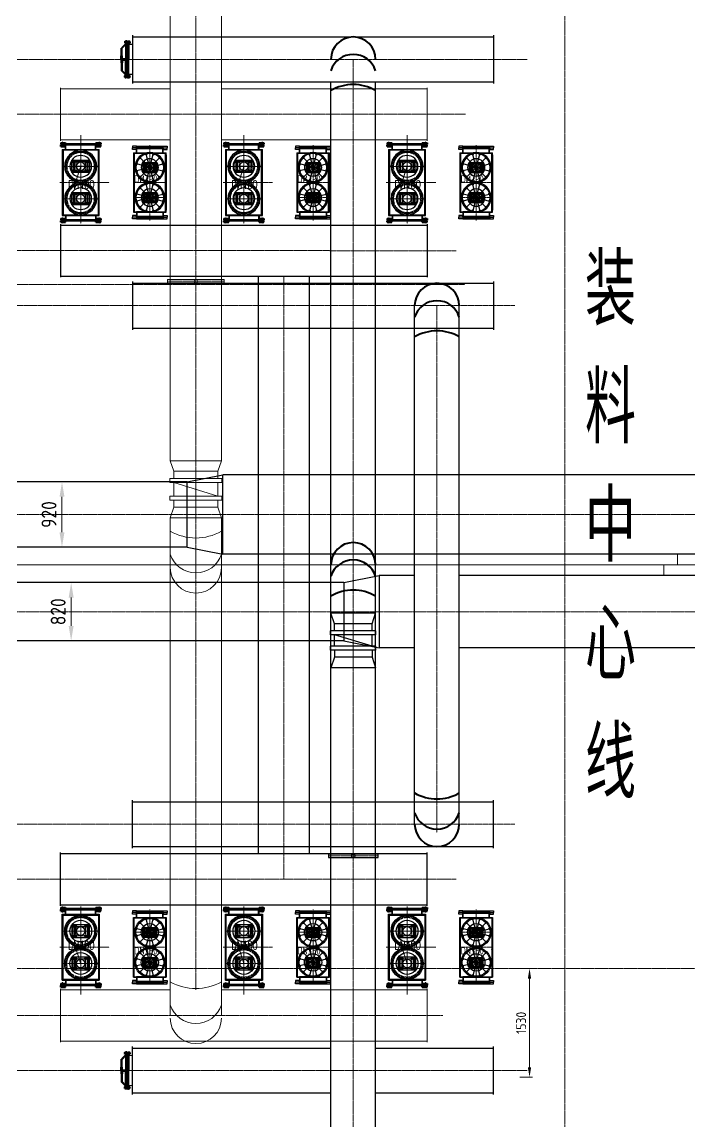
# Model space of a CAD drawing. Header units: millimetres. Extents: x -11969 to 47316, y 514 to 81306.
# Drawn here: x 18740 to 28154, y 14072 to 29576 of the extents above; entities that cross this region are included whole.
import ezdxf

# ---------------------------------------------------------------- set-up
doc = ezdxf.new("R2010")
doc.units = ezdxf.units.MM
for name, pattern in [('CENTER', [2, 1.25, -0.25, 0.25, -0.25]), ('CONTINOUS', [0]), ('DASHEDX2', [38.1, 25.4, -12.7]), ('HIDDEN', [0.375, 0.25, -0.125]), ('PHANTOM2', [1.25, 0.625, -0.125, 0.125, -0.125, 0.125, -0.125])]:
    doc.linetypes.add(name, pattern=pattern)
for name, color, linetype, lineweight in [('2D', 4, 'PHANTOM2', 20), ('SHI', 7, 'Continuous', 40), ('SW', 8, 'Continuous', 20), ('WEN', 3, 'Continuous', 20), ('ZHONG', 1, 'CENTER', 20), ('中心线', 1, 'CENTER', 18), ('尺寸', 4, 'Continuous', 18), ('虚线', 3, 'DASHEDX2', 25)]:
    doc.layers.add(name, color=color, linetype=linetype, lineweight=lineweight)
for name, color, linetype in [('dim', 7, 'Continuous'), ('HAN', 9, 'Continuous'), ('HIDDEN', 3, 'HIDDEN'), ('X1', 4, 'Continuous')]:
    doc.layers.add(name, color=color, linetype=linetype)
doc.styles.add('ACC', font='simplex.shx', dxfattribs={"width": 0.75, "bigfont": 'hztxt.shx'})
doc.styles.add('GB', font='gbenor.shx', dxfattribs={"bigfont": 'gbcbig.shx'})
doc.dimstyles.new('ISO-25$0', dxfattribs={"dimscale": 40, "dimtxt": 3.5, "dimasz": 3.5, "dimexe": 1, "dimexo": 0.2, "dimgap": 1.2, "dimtad": 1, "dimtoh": 1, "dimdec": 1, "dimzin": 9, "dimdsep": 46, "dimtxsty": 'GB', "dimcen": 0, "dimclrd": 3, "dimclre": 3, "dimclrt": 256, "dimadec": 0, "dimazin": 2, "dimtfac": 1, "dimtdec": 1, "dimtix": 1, "dimtmove": 0, "dimatfit": 3, "dimldrblk": 'DOTSMALL', "dimfxl": 0, "dimlwd": -1, "dimlwe": 20, "dimarcsym": 0})
doc.dimstyles.new('ISO-60', dxfattribs={"dimscale": 60, "dimtxt": 3.5, "dimasz": 3.5, "dimexe": 1.8, "dimexo": 1.25, "dimgap": 1.3, "dimtad": 1, "dimrnd": 1, "dimdsep": 46, "dimtxsty": 'GB', "dimcen": 0, "dimclrd": 3, "dimclre": 3, "dimclrt": 256, "dimadec": 0, "dimazin": 0, "dimtfac": 1, "dimtix": 1, "dimtmove": 0, "dimatfit": 3, "dimldrblk": 'DOTSMALL', "dimfxl": 0, "dimlwd": 20, "dimlwe": 20, "dimarcsym": 0})
pattern_1 = [(45, (-4402.3579, -2894.9538), (-0.71178518, 0.71178518), [])]
pattern_2 = [(45, (-4402.3579, -2812.4112), (-0.71178518, 0.71178518), [])]
pattern_3 = [(45, (204.382, -1206.0965), (-3.558926, 3.558926), [])]
pattern_4 = [(45, (204.3822, -1206.0965), (-0.7117852, 0.7117852), [])]

# ---------------------------------------------------------------- blocks, each defined once
blk = doc.blocks.new('wf-3tf-dn400-b')
for p, q in [((213, 545), (-212, 545)), ((-212, 465), (-212, 525)), ((213, 525), (-212, 525)), ((-208, 465), (-208, 525)), ((208, 465), (208, 525)), ((213, 465), (213, 525)), ((213, 460), (213, 465)), ((-260, 465), (260, 465)), ((-260, -465), (-260, 465)), ((-255, -460), (-255, 460)), ((-255, 460), (245, 460)), ((-255, -460), (-255, 460)), ((-249, -460), (-249, 460)), ((-249, -460), (-249, 460)), ((-249, 454), (249, 454)), ((0, 460), (-238, 460)), ((-212, 460), (-212, 465)), ((-208, 460), (-208, 465)), ((-89, 317), (-89, 139)), ((0, 460), (255, 460)), ((89, 317), (89, 139)), ((208, 460), (208, 465)), ((249, 460), (249, -460)), ((249, 460), (249, -460)), ((255, 32), (255, 460)), ((255, -90), (255, 435)), ((260, 465), (260, -465)), ((-89, -139), (-89, -317)), ((89, -139), (89, -317)), ((255, -434), (255, -34)), ((255, -460), (255, -34)), ((-260, -465), (260, -465)), ((0, -460), (-255, -460)), ((249, -454), (-249, -454)), ((-245, -460), (245, -460)), ((-212, -460), (-212, -465)), ((-212, -465), (-212, -525)), ((-208, -460), (-208, -464)), ((-208, -465), (-208, -525)), ((0, -460), (255, -460)), ((0, -465), (238, -465)), ((208, -461), (208, -465)), ((208, -465), (208, -525)), ((213, -461), (213, -465)), ((213, -465), (213, -525)), ((213, -525), (-212, -525)), ((213, -545), (-212, -545))]:
    blk.add_line(p, q)
for points in [[(-138, 393), (-126, 383), (-112, 389), (-110, 404), (-122, 413), (-136, 408)], [(-124, 317), (-124, 139), (124, 139), (124, 317)], [(-14, 442), (-11, 428), (4, 424), (14, 435), (11, 449), (-4, 453)], [(115, 410), (109, 396), (119, 384), (133, 387), (139, 401), (129, 412)], [(-209, 280), (-194, 279), (-186, 292), (-193, 305), (-207, 306), (-216, 293)], [(-200, 147), (-187, 155), (-188, 170), (-201, 177), (-214, 169), (-213, 154)], [(-95, 301), (-106, 308), (-117, 301), (-117, 288), (-106, 282), (-95, 288)], [(-95, 167), (-106, 174), (-117, 167), (-117, 154), (-106, 148), (-95, 154)], [(-56, 301), (-67, 308), (-78, 301), (-78, 288), (-67, 282), (-56, 288)], [(-56, 167), (-67, 174), (-78, 167), (-78, 154), (-67, 148), (-56, 154)], [(78, 301), (67, 308), (56, 301), (56, 288), (67, 282), (78, 288)], [(78, 167), (67, 174), (56, 167), (56, 154), (67, 148), (78, 154)], [(117, 301), (106, 308), (95, 301), (95, 288), (106, 282), (117, 288)], [(117, 167), (106, 174), (95, 167), (95, 154), (106, 148), (117, 154)], [(209, 175), (194, 176), (186, 163), (193, 150), (207, 149), (216, 162)], [(200, 308), (187, 300), (188, 285), (201, 278), (214, 286), (213, 301)], [(-115, 45), (-109, 59), (-119, 71), (-133, 68), (-139, 54), (-129, 43)], [(14, 13), (11, 27), (-4, 31), (-14, 20), (-11, 6), (4, 2)], [(138, 62), (126, 72), (112, 66), (110, 51), (122, 42), (136, 47)], [(-159, -94), (-173, -89), (-185, -98), (-182, -113), (-168, -118), (-157, -109)], [(-124, -139), (-124, -317), (124, -317), (124, -139)], [(-95, -154), (-106, -148), (-117, -154), (-117, -167), (-106, -174), (-95, -167)], [(-50, -26), (-58, -14), (-73, -14), (-80, -28), (-72, -40), (-57, -40)], [(-56, -154), (-67, -148), (-78, -154), (-78, -167), (-67, -174), (-56, -167)], [(78, -35), (78, -20), (66, -12), (53, -19), (52, -34), (64, -42)], [(78, -154), (67, -148), (56, -154), (56, -167), (67, -174), (78, -167)], [(117, -154), (106, -148), (95, -154), (95, -167), (106, -174), (117, -167)], [(176, -118), (185, -106), (180, -92), (165, -90), (156, -101), (161, -115)], [(-207, -213), (-222, -217), (-225, -231), (-215, -242), (-200, -238), (-196, -224)], [(-95, -288), (-106, -282), (-117, -288), (-117, -301), (-106, -308), (-95, -301)], [(-56, -288), (-67, -282), (-78, -288), (-78, -301), (-67, -308), (-56, -301)], [(78, -288), (67, -282), (56, -288), (56, -301), (67, -308), (78, -301)], [(117, -288), (106, -282), (95, -288), (95, -301), (106, -308), (117, -301)], [(207, -242), (221, -238), (225, -224), (215, -213), (200, -217), (196, -231)], [(-176, -337), (-185, -349), (-180, -363), (-165, -365), (-156, -354), (-161, -340)], [(-78, -420), (-79, -435), (-66, -443), (-53, -436), (-52, -421), (-64, -413)], [(50, -429), (58, -441), (73, -441), (80, -427), (72, -415), (57, -415)], [(159, -361), (173, -366), (185, -357), (182, -342), (168, -337), (157, -346)]]:
    blk.add_lwpolyline(points, close=True)
for centre, radius in [((0, 228), 226), ((0, 228), 153), ((-124, 398), 13), ((-124, 398), 8), ((0, 439), 13), ((0, 439), 8), ((124, 398), 13), ((124, 398), 8), ((-201, 293), 13), ((-201, 162), 13), ((-201, 293), 8), ((-201, 162), 8), ((-106, 295), 11.3), ((-106, 161), 11.3), ((-106, 295), 9), ((-106, 295), 9), ((-106, 161), 9), ((-106, 161), 9), ((-106, 295), 8), ((-106, 161), 8), ((-67, 295), 11.3), ((-67, 161), 11.3), ((-67, 295), 9), ((-67, 161), 9), ((-67, 295), 8), ((-67, 161), 8), ((67, 295), 11.3), ((67, 161), 11.3), ((67, 295), 9), ((67, 161), 9), ((67, 295), 8), ((67, 161), 8), ((106, 295), 11.3), ((106, 161), 11.3), ((106, 295), 9), ((106, 295), 9), ((106, 161), 9), ((106, 295), 8), ((106, 161), 8), ((201, 293), 13), ((201, 162), 13), ((201, 293), 8), ((201, 162), 8), ((-124, 57), 13), ((-124, 57), 8), ((0, 16), 13), ((0, 16), 8), ((124, 57), 13), ((124, 57), 8), ((0, -228), 226), ((-171, -104), 13), ((-171, -104), 8), ((0, -228), 153), ((-106, -161), 11.3), ((-106, -161), 9), ((-106, -161), 9), ((-106, -161), 8), ((-65, -27), 13), ((-67, -161), 11.3), ((-67, -161), 9), ((-67, -161), 8), ((-65, -27), 8), ((65, -27), 13), ((67, -161), 11.3), ((65, -27), 8), ((67, -161), 9), ((67, -161), 8), ((106, -161), 11.3), ((106, -161), 9), ((106, -161), 9), ((106, -161), 8), ((171, -104), 13), ((171, -104), 8), ((-211, -228), 13), ((-211, -228), 8), ((-106, -295), 11.3), ((-106, -295), 9), ((-106, -295), 9), ((-106, -295), 8), ((-67, -295), 11.3), ((-67, -295), 9), ((-67, -295), 8), ((67, -295), 11.3), ((67, -295), 9), ((67, -295), 8), ((106, -295), 11.3), ((106, -295), 9), ((106, -295), 8), ((211, -227), 13), ((211, -227), 8), ((-171, -351), 13), ((-171, -351), 8), ((-65, -428), 13), ((-65, -428), 8), ((65, -428), 13), ((65, -428), 8), ((171, -351), 13), ((171, -351), 8)]:
    blk.add_circle(centre, radius)
at = {"layer": 'HIDDEN'}
for centre in [(0, 228), (0, -228)]:
    blk.add_circle(centre, 196, dxfattribs=at)
at = {"layer": 'SHI'}
for p, q in [((-282, 561), (-282, 538)), ((-282, 561), (-213, 561)), ((-282, 538), (-244, 538)), ((-282, 532), (-244, 532)), ((-282, 509), (-282, 532)), ((-282, 509), (-213, 509)), ((-270, 561), (-270, 538)), ((-270, 509), (-270, 532)), ((-244, 561), (-244, 538)), ((-241, 535), (-244, 538)), ((-241, 535), (-244, 532)), ((-244, 509), (-244, 532)), ((-241, 535), (241, 535)), ((-241, 535), (241, 535)), ((-214, 561), (-214, 535)), ((-214, 509), (-214, 535)), ((213, 561), (283, 561)), ((213, 509), (283, 509)), ((214, 561), (214, 535)), ((214, 509), (214, 535)), ((241, 535), (244, 538)), ((241, 535), (244, 532)), ((244, 538), (283, 538)), ((244, 532), (283, 532)), ((245, 561), (245, 538)), ((245, 509), (245, 532)), ((271, 561), (271, 538)), ((271, 509), (271, 532)), ((283, 561), (283, 538)), ((283, 509), (283, 532)), ((-282, -509), (-282, -532)), ((-282, -509), (-213, -509)), ((-282, -532), (-244, -532)), ((-282, -538), (-244, -538)), ((-282, -561), (-282, -538)), ((-282, -561), (-213, -561)), ((-270, -509), (-270, -532)), ((-270, -561), (-270, -538)), ((-244, -509), (-244, -532)), ((-241, -535), (-244, -532)), ((-241, -535), (-244, -538)), ((-244, -561), (-244, -538)), ((-241, -535), (241, -535)), ((-241, -535), (241, -535)), ((-214, -509), (-214, -535)), ((-214, -561), (-214, -535)), ((213, -509), (283, -509)), ((213, -561), (283, -561)), ((214, -509), (214, -535)), ((214, -561), (214, -535)), ((241, -535), (244, -532)), ((241, -535), (244, -538)), ((244, -532), (283, -532)), ((244, -538), (283, -538)), ((245, -509), (245, -532)), ((245, -561), (245, -538)), ((271, -509), (271, -532)), ((271, -561), (271, -538)), ((283, -509), (283, -532)), ((283, -561), (283, -538))]:
    blk.add_line(p, q, dxfattribs=at)
at = {"layer": 'ZHONG'}
for p, q in [((-257, 577), (-257, 525)), ((-257, 493), (-257, 545)), ((0, 577), (0, 525)), ((0, 493), (0, 545)), ((258, 577), (258, 525)), ((258, 493), (258, 545)), ((-257, -493), (-257, -545)), ((-257, -577), (-257, -525)), ((0, -493), (0, -545)), ((0, -577), (0, -525)), ((258, -493), (258, -545)), ((258, -577), (258, -525))]:
    blk.add_line(p, q, dxfattribs=at)
at = {"layer": '中心线'}
for p, q in [((0, -665), (0, 560)), ((0, 553), (0, -653)), ((-106, 317), (-106, 139)), ((-67, 317), (-67, 139)), ((0, -400), (0, 400)), ((0, 400), (0, -400)), ((0, 317), (0, 139)), ((67, 317), (67, 139)), ((106, 317), (106, 139)), ((-245, 228), (260, 228)), ((124, 295), (-124, 295)), ((124, 228), (-124, 228)), ((124, 161), (-124, 161)), ((-293, 0), (403, 0)), ((0, -245), (0, 120)), ((-106, -139), (-106, -317)), ((-67, -139), (-67, -317)), ((-65, -27), (0, -228)), ((0, -139), (0, -317)), ((67, -139), (67, -317)), ((106, -139), (106, -317)), ((-245, -227), (260, -227)), ((124, -161), (-124, -161)), ((124, -228), (-124, -228)), ((124, -295), (-124, -295))]:
    blk.add_line(p, q, dxfattribs=at)
for centre in [(0, 228), (0, -228)]:
    blk.add_circle(centre, 211, dxfattribs=at)
at = {"layer": '尺寸'}
for centre, radius in [((0, 228), 63.5), ((0, 228), 61), ((0, 228), 58.5), ((0, -228), 63.5), ((0, -228), 61), ((0, -228), 58.5)]:
    blk.add_circle(centre, radius, dxfattribs=at)
for centre, start, end in [((-124, 398), 148.5, 57.4742), ((0, 439), 112.5, 21.4742), ((124, 398), 76.5, 345.4742), ((-201, 293), 184.5, 93.4742), ((-201, 162), 220.5, 129.4742), ((-106, 295), 0, 270), ((-106, 161), 0, 270), ((-67, 295), 0, 270), ((-67, 161), 0, 270), ((67, 295), 0, 270), ((67, 161), 0, 270), ((106, 295), 0, 270), ((106, 161), 0, 270), ((201, 293), 40.5, 309.4742), ((201, 162), 4.5, 273.4742), ((-124, 57), 256.5, 165.4742), ((0, 16), 292.5, 201.4742), ((124, 57), 328.5, 237.4742), ((-171, -104), 346.5, 255.4742), ((-106, -161), 0, 270), ((-67, -161), 0, 270), ((-65, -27), 310.5, 219.4742), ((65, -27), 274.5, 183.4742), ((67, -161), 0, 270), ((106, -161), 0, 270), ((171, -104), 238.5, 147.4742), ((-211, -228), 22.5, 291.4742), ((-106, -295), 0, 270), ((-67, -295), 0, 270), ((67, -295), 0, 270), ((106, -295), 0, 270), ((211, -227), 202.5, 111.4742), ((-171, -351), 58.5, 327.4742), ((-65, -428), 94.5, 3.4742), ((65, -428), 130.5, 39.4742), ((171, -351), 166.5, 75.4742)]:
    blk.add_arc(centre, 7, start, end, dxfattribs=at)
at = {"layer": '虚线'}
for p, q in [((255, 0), (255, -188)), ((255, 0), (255, -188)), ((255, -370), (255, -415)), ((255, -370), (255, -415))]:
    blk.add_line(p, q, dxfattribs=at)
at = {"layer": 'dim', "style": 'ACC', "width": 0.7}
blk.add_text('DN400', height=120, dxfattribs=at).set_placement((-177, -30))
blk = doc.blocks.new('wf-3tf-dn350-c')
for p, q in [((-189, 514), (-245, 514)), ((-245, 514), (-245, 490)), ((0, 490), (-245, 490)), ((-245, 466), (-245, 490)), ((0, 490), (-245, 490)), ((-189, 466), (-245, 466)), ((-190, 490), (-190, 514)), ((-190, 514), (245, 514)), ((-190, 490), (-190, 466)), ((-189, 500), (0, 500)), ((0, 500), (-189, 500)), ((-189, 415), (-189, 480)), ((-189, 480), (0, 480)), ((0, 480), (-189, 480)), ((-184, 415), (-184, 480)), ((188, 500), (0, 500)), ((0, 500), (188, 500)), ((0, 490), (245, 490)), ((0, 490), (245, 490)), ((188, 480), (0, 480)), ((0, 480), (188, 480)), ((184, 415), (184, 480)), ((188, 415), (188, 480)), ((188, 466), (245, 466)), ((190, 490), (190, 514)), ((190, 490), (190, 466)), ((245, 514), (245, 490)), ((245, 466), (245, 490)), ((-230, -420), (-230, 420)), ((-230, 420), (230, 420)), ((-230, -420), (-230, 420)), ((-220, -420), (-220, 420)), ((-220, -420), (-220, 420)), ((-220, 415), (220, 415)), ((0, 415), (-189, 415)), ((0, 212), (-149, 361)), ((-148, 358), (-128, 343)), ((-131, 360), (-146, 340)), ((-39, 406), (-62, 396)), ((-55, 412), (-46, 389)), ((0, 212), (-54, 415)), ((0, 415), (188, 415)), ((0, 212), (54, 415)), ((0, 212), (149, 361)), ((63, 399), (38, 402)), ((52, 413), (49, 389)), ((148, 343), (128, 358)), ((146, 360), (131, 340)), ((220, 420), (220, -420)), ((220, 420), (220, -420)), ((230, 420), (230, -420)), ((230, 420), (230, -420)), ((230, -91), (230, 389)), ((230, 32), (230, 389)), ((230, 320), (230, 330)), ((0, 212), (-203, 266)), ((0, 212), (-203, 158)), ((-201, 264), (-177, 261)), ((-200, 157), (-177, 166)), ((-194, 173), (-184, 150)), ((-187, 275), (-190, 250)), ((0, 212), (-149, 63)), ((-98, 143), (-98, 281)), ((-98, 281), (98, 281)), ((-98, 264), (98, 264)), ((-98, 160), (98, 160)), ((-84, 143), (-84, 281)), ((-69, 143), (-69, 281)), ((0, 212), (-54, 9)), ((0, 212), (203, 266)), ((0, 212), (54, 9)), ((0, 212), (149, 63)), ((0, 212), (203, 158)), ((69, 143), (69, 281)), ((84, 143), (84, 281)), ((98, 143), (98, 281)), ((200, 267), (177, 258)), ((201, 160), (177, 163)), ((194, 251), (184, 274)), ((187, 149), (190, 174)), ((-148, 81), (-128, 66)), ((-146, 64), (-131, 84)), ((-98, 143), (98, 143)), ((-63, 25), (-38, 22)), ((-52, 11), (-49, 35)), ((39, 18), (62, 28)), ((55, 12), (46, 35)), ((148, 66), (128, 81)), ((131, 64), (146, 84)), ((230, 32), (220, 32)), ((220, 32), (220, 0)), ((220, 14), (230, 14)), ((220, 12), (230, 12)), ((230, 0), (230, 63)), ((230, 25), (230, 32)), ((230, 25), (230, 0)), ((230, -25), (230, 0)), ((-187, -149), (-190, -174)), ((0, -212), (-149, -63)), ((-148, -66), (-128, -81)), ((-131, -64), (-146, -84)), ((-98, -281), (-98, -143)), ((-98, -143), (98, -143)), ((-84, -281), (-84, -143)), ((-69, -281), (-69, -143)), ((-39, -18), (-62, -28)), ((-55, -12), (-46, -35)), ((0, -212), (-54, -9)), ((-52, -281), (-52, -143)), ((0, -212), (54, -9)), ((0, -212), (149, -63)), ((63, -25), (38, -22)), ((52, -11), (49, -35)), ((52, -281), (52, -143)), ((69, -281), (69, -143)), ((84, -281), (84, -143)), ((98, -281), (98, -143)), ((148, -81), (128, -66)), ((146, -64), (131, -84)), ((194, -173), (184, -150)), ((220, -12), (230, -12)), ((220, -14), (230, -14)), ((220, -32), (220, -25)), ((230, -32), (220, -32)), ((230, 0), (230, -189)), ((230, 0), (230, -189)), ((230, -25), (230, -32)), ((230, -389), (230, -34)), ((230, -389), (230, -34)), ((0, -212), (-203, -158)), ((0, -212), (-203, -266)), ((-201, -160), (-177, -163)), ((-200, -267), (-177, -258)), ((-194, -251), (-184, -274)), ((0, -212), (-149, -361)), ((-98, -160), (98, -160)), ((-98, -264), (98, -264)), ((-98, -281), (98, -281)), ((0, -212), (-54, -415)), ((0, -212), (203, -158)), ((0, -212), (54, -415)), ((0, -212), (149, -361)), ((0, -212), (203, -266)), ((200, -157), (177, -166)), ((201, -264), (177, -261)), ((187, -275), (190, -250)), ((-230, -420), (230, -420)), ((-220, -415), (220, -415)), ((0, -415), (-189, -415)), ((-189, -415), (-189, -480)), ((-184, -415), (-184, -480)), ((-148, -343), (-128, -358)), ((-146, -360), (-131, -340)), ((-63, -399), (-38, -402)), ((-52, -413), (-49, -389)), ((0, -415), (188, -415)), ((0, -420), (188, -420)), ((39, -406), (62, -396)), ((55, -412), (46, -389)), ((148, -358), (128, -343)), ((131, -360), (146, -340)), ((184, -415), (184, -480)), ((188, -415), (188, -480)), ((230, -330), (230, -320)), ((230, -330), (230, -320)), ((-189, -466), (-245, -466)), ((-245, -466), (-245, -490)), ((0, -490), (-245, -490)), ((0, -490), (-245, -490)), ((-245, -514), (-245, -490)), ((-189, -514), (-245, -514)), ((-190, -490), (-190, -466)), ((-190, -490), (-190, -514)), ((-190, -514), (245, -514)), ((-189, -480), (0, -480)), ((0, -480), (-189, -480)), ((-189, -500), (0, -500)), ((0, -500), (-189, -500)), ((188, -480), (0, -480)), ((0, -480), (188, -480)), ((0, -490), (245, -490)), ((0, -490), (245, -490)), ((188, -500), (0, -500)), ((0, -500), (188, -500)), ((188, -466), (245, -466)), ((190, -490), (190, -466)), ((190, -490), (190, -514)), ((245, -466), (245, -490)), ((245, -514), (245, -490))]:
    blk.add_line(p, q)
for points in [[(-149, 352), (-145, 342), (-134, 341), (-128, 349), (-132, 358), (-142, 360)], [(-59, 407), (-60, 397), (-52, 391), (-42, 395), (-41, 405), (-49, 411)], [(47, 410), (40, 402), (44, 393), (55, 391), (61, 399), (57, 409)], [(140, 361), (130, 357), (129, 346), (137, 340), (146, 344), (148, 354)], [(-195, 153), (-185, 152), (-179, 160), (-183, 170), (-193, 171), (-199, 163)], [(-198, 259), (-190, 252), (-181, 256), (-179, 267), (-187, 273), (-197, 269)], [(-89, 273), (-95, 264), (-89, 255), (-79, 255), (-74, 264), (-79, 273)], [(-89, 169), (-95, 160), (-89, 151), (-79, 151), (-74, 160), (-79, 169)], [(-57, 273), (-63, 264), (-57, 255), (-47, 255), (-42, 264), (-47, 273)], [(-57, 169), (-63, 160), (-57, 151), (-47, 151), (-42, 160), (-47, 169)], [(47, 273), (41, 264), (47, 255), (57, 255), (62, 264), (57, 273)], [(47, 169), (41, 160), (47, 151), (57, 151), (62, 160), (57, 169)], [(79, 273), (73, 264), (79, 255), (89, 255), (94, 264), (89, 273)], [(79, 169), (73, 160), (79, 151), (89, 151), (94, 160), (89, 169)], [(195, 271), (185, 272), (179, 264), (183, 254), (193, 253), (199, 261)], [(198, 165), (190, 172), (181, 168), (179, 157), (187, 151), (197, 155)], [(-140, 63), (-130, 67), (-129, 78), (-137, 84), (-146, 80), (-148, 70)], [(-47, 14), (-40, 22), (-44, 31), (-55, 33), (-61, 25), (-57, 15)], [(59, 17), (60, 27), (52, 33), (42, 29), (41, 19), (49, 13)], [(149, 72), (145, 82), (134, 83), (128, 75), (132, 66), (142, 64)], [(-198, -165), (-190, -172), (-181, -168), (-179, -157), (-187, -151), (-197, -155)], [(-149, -72), (-145, -82), (-134, -83), (-128, -75), (-132, -66), (-142, -64)], [(-89, -151), (-95, -160), (-89, -169), (-79, -169), (-74, -160), (-79, -151)], [(-57, -151), (-63, -160), (-57, -169), (-47, -169), (-42, -160), (-47, -151)], [(-59, -17), (-60, -27), (-52, -33), (-42, -29), (-41, -19), (-49, -13)], [(47, -14), (40, -22), (44, -31), (55, -33), (61, -25), (57, -15)], [(47, -151), (41, -160), (47, -169), (57, -169), (62, -160), (57, -151)], [(140, -63), (130, -67), (129, -78), (137, -84), (146, -80), (148, -70)], [(195, -153), (185, -152), (179, -160), (183, -170), (193, -171), (199, -163)], [(-195, -271), (-185, -272), (-179, -264), (-183, -254), (-193, -253), (-199, -261)], [(-89, -255), (-95, -264), (-89, -273), (-79, -273), (-74, -264), (-79, -255)], [(-57, -255), (-63, -264), (-57, -273), (-47, -273), (-42, -264), (-47, -255)], [(47, -255), (41, -264), (47, -273), (57, -273), (62, -264), (57, -255)], [(79, -255), (73, -264), (79, -273), (89, -273), (94, -264), (89, -255)], [(198, -259), (190, -252), (181, -256), (179, -267), (187, -273), (197, -269)], [(-140, -361), (-130, -357), (-129, -346), (-137, -340), (-146, -344), (-148, -354)], [(-47, -410), (-40, -402), (-44, -393), (-55, -391), (-61, -399), (-57, -409)], [(59, -407), (60, -397), (52, -391), (42, -395), (41, -405), (49, -411)], [(149, -352), (145, -342), (134, -341), (128, -349), (132, -358), (142, -360)]]:
    blk.add_lwpolyline(points, close=True)
for centre, radius in [((0, 212), 210), ((0, 212), 196), ((-138, 350), 9), ((-138, 350), 6), ((0, 212), 122), ((-51, 401), 9), ((-51, 401), 6), ((51, 401), 9), ((51, 401), 6), ((138, 350), 9), ((138, 350), 6), ((-189, 263), 9), ((-189, 161), 9), ((-189, 263), 6), ((-189, 161), 6), ((-84, 264), 9.09), ((-84, 160), 9.09), ((-84, 264), 7), ((-84, 160), 7), ((-84, 264), 6), ((-84, 160), 6), ((-52, 264), 9.09), ((-52, 160), 9.09), ((-52, 264), 7), ((-52, 160), 7), ((-52, 264), 6), ((-52, 160), 6), ((0, 212), 56), ((0, 212), 51.5), ((0, 212), 47), ((52, 264), 9.09), ((52, 160), 9.09), ((52, 264), 7), ((52, 160), 7), ((52, 264), 6), ((52, 160), 6), ((84, 264), 9.09), ((84, 160), 9.09), ((84, 264), 7), ((84, 160), 7), ((84, 264), 6), ((84, 160), 6), ((189, 263), 9), ((189, 161), 9), ((189, 263), 6), ((189, 161), 6), ((-138, 74), 9), ((-138, 74), 6), ((-51, 23), 9), ((-51, 23), 6), ((51, 23), 9), ((51, 23), 6), ((138, 74), 9), ((138, 74), 6), ((0, -212), 210), ((-189, -161), 9), ((0, -212), 196), ((-138, -74), 9), ((-138, -74), 6), ((0, -212), 122), ((-84, -160), 9.09), ((-84, -160), 7), ((-84, -160), 6), ((-52, -160), 9.09), ((-51, -23), 9), ((-52, -160), 7), ((-52, -160), 6), ((-51, -23), 6), ((51, -23), 9), ((52, -160), 9.09), ((51, -23), 6), ((52, -160), 7), ((52, -160), 6), ((84, -160), 9.09), ((84, -160), 7), ((84, -160), 6), ((138, -74), 9), ((138, -74), 6), ((189, -161), 9), ((-189, -263), 9), ((-189, -161), 6), ((-189, -263), 6), ((-84, -264), 9.09), ((-84, -264), 7), ((-84, -264), 6), ((-52, -264), 9.09), ((-52, -264), 7), ((-52, -264), 6), ((52, -264), 9.09), ((52, -264), 7), ((52, -264), 6), ((84, -264), 9.09), ((84, -264), 7), ((84, -264), 6), ((189, -263), 9), ((189, -161), 6), ((189, -263), 6), ((-138, -350), 9), ((-138, -350), 6), ((-51, -401), 9), ((-51, -401), 6), ((51, -401), 9), ((51, -401), 6), ((138, -350), 9), ((138, -350), 6)]:
    blk.add_circle(centre, radius)
for centre, radius, start, end in [((-138, 350), 5.25, 135, 43.9742), ((-51, 401), 5.25, 105, 13.9742), ((51, 401), 5.25, 75, 343.9742), ((138, 350), 5.25, 45, 313.9742), ((-189, 263), 5.25, 165, 73.9742), ((-189, 161), 5.25, 195, 103.9742), ((-84, 264), 5, 90, 0), ((-84, 160), 5, 90, 0), ((-52, 264), 5, 90, 0), ((-52, 160), 5, 90, 0), ((52, 264), 5, 90, 0), ((52, 160), 5, 90, 0), ((84, 264), 5, 90, 0), ((84, 160), 5, 90, 0), ((189, 263), 5.25, 15, 283.9742), ((189, 161), 5.25, 345, 253.9742), ((-138, 74), 5.25, 225, 133.9742), ((-51, 23), 5.25, 255, 163.9742), ((51, 23), 5.25, 285, 193.9742), ((138, 74), 5.25, 315, 223.9742), ((-138, -74), 5.25, 135, 43.9742), ((-84, -160), 5, 90, 0), ((-52, -160), 5, 90, 0), ((-51, -23), 5.25, 105, 13.9742), ((51, -23), 5.25, 75, 343.9742), ((52, -160), 5, 90, 0), ((84, -160), 5, 90, 0), ((138, -74), 5.25, 45, 313.9742), ((-189, -161), 5.25, 165, 73.9742), ((-189, -263), 5.25, 195, 103.9742), ((-84, -264), 5, 90, 0), ((-52, -264), 5, 90, 0), ((52, -264), 5, 90, 0), ((84, -264), 5, 90, 0), ((189, -161), 5.25, 15, 283.9742), ((189, -263), 5.25, 345, 253.9742), ((-138, -350), 5.25, 225, 133.9742), ((-51, -401), 5.25, 255, 163.9742), ((51, -401), 5.25, 285, 193.9742), ((138, -350), 5.25, 315, 223.9742)]:
    blk.add_arc(centre, radius, start, end)
at = {"layer": 'ZHONG'}
for p, q in [((0, -524), (0, 534)), ((-208, 212), (208, 212)), ((-220, 0), (230, 0)), ((-73, -212), (72, -212))]:
    blk.add_line(p, q, dxfattribs=at)
at = {"insert": (-220, 0), "char_height": 100, "attachment_point": 1, "style": 'GB'}
blk.add_mtext_dynamic_manual_height_columns('DN350', width=423.33, gutter_width=12.5, heights=[0], dxfattribs=at)
blk = doc.blocks.new('*D45')
at = {"layer": 'Defpoints', "color": 0}
for p in [(25747, 16234), (25893, 16234), (25747, 14704)]:
    blk.add_point(p, dxfattribs=at)
at = {"layer": 'WEN', "color": 3, "linetype": 'ByBlock', "lineweight": 20}
for p, q in [((25755, 16234), (25933, 16234)), ((25755, 14704), (25933, 14704))]:
    blk.add_line(p, q, dxfattribs=at)
at = {"layer": 'WEN', "color": 3}
blk.add_line((25893, 14844), (25893, 16094), dxfattribs=at)
for points in [[(25869, 16094), (25916, 16094), (25893, 16234)], [(25869, 14844), (25916, 14844), (25893, 14704)]]:
    blk.add_solid(points, dxfattribs=at)
at = {"layer": 'WEN', "insert": (25775, 15469), "char_height": 140, "attachment_point": 5, "rotation": 90, "style": 'GB'}
blk.add_mtext('1530', dxfattribs=at)
blk = doc.blocks.new('_DotSmall')
at = {"color": 0, "linetype": 'ByBlock', "const_width": 0.5}
blk.add_lwpolyline([(-0.0625, 0, 1), (0.0625, 0, 1)], format="xyb", close=True, dxfattribs=at)
blk = doc.blocks.new('jt-dn600-a')
at = {"linetype": 'CONTINOUS'}
for p, q in [((-403, -360), (-403, 360)), ((-153, -366), (-153, 366)), ((-97, -366), (-97, 366)), ((97, -366), (97, 366)), ((153, -366), (153, 366)), ((403, -360), (403, 360)), ((-153, 309), (-253, 309)), ((-253, -310), (-253, 309)), ((153, 309), (253, 309)), ((253, -310), (253, 309)), ((-153, -310), (-253, -310)), ((153, -310), (253, -310))]:
    blk.add_line(p, q, dxfattribs=at)
for p, q in [((-253, 309), (-403, 360)), ((-153, 366), (-97, 366)), ((97, 366), (153, 366)), ((253, 309), (403, 360)), ((-97, 309), (97, 309)), ((-97, -310), (97, 309)), ((-253, -310), (-403, -360)), ((-97, -310), (97, -310)), ((253, -310), (403, -360)), ((-153, -366), (-97, -366)), ((97, -366), (153, -366))]:
    blk.add_line(p, q)
at = {"layer": '中心线', "ltscale": 0.1}
blk.add_line((-437, 0), (429, 0), dxfattribs=at)
blk = doc.blocks.new('gas-master-1')
for p, q in [((13045, 8490), (13045, 1469)), ((13765, 8490), (13765, 1469)), ((11499, 6726), (11499, 5976)), ((11499, 6711), (13045, 6711)), ((13765, 6711), (16664, 6711)), ((16664, 6726), (16664, 5976)), ((11499, 5991), (13045, 5991)), ((13765, 5991), (16664, 5991)), ((13045, 663), (13045, -6351)), ((13765, 663), (13765, -6351)), ((11499, -6726), (11499, -5976)), ((11499, -5991), (13045, -5991)), ((13765, -5991), (16664, -5991)), ((16664, -6726), (16664, -5976)), ((11499, -6711), (16664, -6711))]:
    blk.add_line(p, q)
blk.add_lwpolyline([(13005, 3975), (13805, 3975), (13805, 4025), (13005, 4025)], close=True)
blk.add_circle((13405, 4000), 25)
for centre, radius, start, end in [((13405, 1099), 720, 240, 300), ((13405, 265), 378, 197.588, 342.412), ((13405, -37), 360, 180, 0), ((13405, -5252), 720, 240, 300), ((13405, -6086), 378, 197.588, 342.412), ((13405, -6388), 360, 180, 0)]:
    blk.add_arc(centre, radius, start, end)
at = {"layer": 'ZHONG'}
for p, q in [((13405, 9100), (13405, -5991)), ((-1117, 6351), (17205, 6351)), ((13005, 4000), (13805, 4000)), ((-1211, 0), (28756, 0)), ((-735, -6351), (16885, -6351))]:
    blk.add_line(p, q, dxfattribs=at)
at = {"rotation": 270}
blk.add_blockref('jt-dn600-a', (13405, 1066), dxfattribs=at)
blk = doc.blocks.new('*D63')
at = {"layer": 'Defpoints', "color": 0}
for p in [(19186, 23094), (19304, 23094), (19186, 22174)]:
    blk.add_point(p, dxfattribs=at)
at = {"layer": 'WEN', "color": 3, "lineweight": 20}
for p, q in [((19261, 23094), (19412, 23094)), ((19304, 22384), (19304, 22884)), ((19261, 22174), (19412, 22174))]:
    blk.add_line(p, q, dxfattribs=at)
at = {"layer": 'WEN', "color": 3}
for points in [[(19269, 22884), (19339, 22884), (19304, 23094)], [(19269, 22384), (19339, 22384), (19304, 22174)]]:
    blk.add_solid(points, dxfattribs=at)
at = {"layer": 'WEN', "insert": (19121, 22634), "char_height": 210, "attachment_point": 5, "rotation": 90, "style": 'GB'}
blk.add_mtext('920', dxfattribs=at)
blk = doc.blocks.new('*D64')
at = {"layer": 'Defpoints', "color": 0}
for p in [(19423, 21674), (19423, 20854), (19433, 20854)]:
    blk.add_point(p, dxfattribs=at)
at = {"layer": 'WEN', "color": 3, "lineweight": 20}
for p, q in [((19498, 21674), (19541, 21674)), ((19433, 21464), (19433, 21064)), ((19498, 20854), (19541, 20854))]:
    blk.add_line(p, q, dxfattribs=at)
at = {"layer": 'WEN', "color": 3}
for points in [[(19398, 21464), (19468, 21464), (19433, 21674)], [(19398, 21064), (19468, 21064), (19433, 20854)]]:
    blk.add_solid(points, dxfattribs=at)
at = {"layer": 'WEN', "insert": (19250, 21264), "char_height": 210, "attachment_point": 5, "rotation": 90, "style": 'GB'}
blk.add_mtext('820', dxfattribs=at)
blk = doc.blocks.new('防爆膜-DN400')
at = {"layer": 'WEN'}
h = blk.add_hatch(dxfattribs=at)
h.set_pattern_fill('ANSI31', color=256, scale=8.05293, style=0)
h.set_pattern_definition(pattern_1)
h.paths.add_polyline_path([(-76, -41), (-77, -41), (-77, -135), (-76, -135)])
h = blk.add_hatch(dxfattribs=at)
h.set_pattern_fill('ANSI31', color=256, scale=8.05293, style=0)
h.set_pattern_definition(pattern_1)
h.paths.add_polyline_path([(-76, -135), (-77, -135), (-77, -209), (-76, -209)])
at = {"layer": 'X1'}
h = blk.add_hatch(dxfattribs=at)
h.set_pattern_fill('ANSI31', color=256, scale=40.26465, style=0)
h.set_pattern_definition(pattern_3)
h.paths.add_polyline_path([(-56, 256), (-56, 256), (-56, 258), (-69, 258), (-69, 251), (-56, 251)])
h.paths.add_polyline_path([(-79, 258), (-93, 258), (-93, 251), (-79, 251)])
h.paths.add_polyline_path([(-79, 231), (-79, 232), (-93, 232), (-93, 227), (-93, 214), (-77, 214), (-77, 229)])
h.paths.add_polyline_path([(-56, 232), (-69, 232), (-69, 231, -0.198912), (-69, 231), (-72, 229), (-72, 214), (-56, 214)])
h = blk.add_hatch(dxfattribs=at)
h.set_pattern_fill('ANSI31', color=256, scale=8.05293, angle=90, style=0)
h.set_pattern_definition([(135, (204.3822, -1206.0965), (-0.7117852, -0.7117852), [])])
h.paths.add_polyline_path([(-76, 229), (-77, 229), (-77, 193), (-76, 193)])
h = blk.add_hatch(dxfattribs=at)
h.set_pattern_fill('ANSI31', color=256, scale=8.05293, angle=90, style=0)
h.set_pattern_definition([(135, (204.3822, -1200.7151), (-0.7117852, -0.7117852), [])])
h.paths.add_polyline_path([(-76, 193), (-77, 193), (-77, 193), (-77, 135), (-76, 135)])
at = {"layer": 'X1', "ltscale": 0.5}
h = blk.add_hatch(dxfattribs=at)
h.set_pattern_fill('ANSI37', color=256, scale=16.10586, style=0)
h.set_pattern_definition([(45, (204.3822, -1206.0965), (-1.4235704, 1.4235704), []), (135, (204.3822, -1206.0965), (-1.4235704, -1.4235704), [])])
h.paths.add_polyline_path([(-72, 229), (-76, 229), (-76, 214), (-72, 214)])
at = {"layer": 'X1'}
h = blk.add_hatch(dxfattribs=at)
h.set_pattern_fill('ANSI31', color=256, scale=24.15879, style=0)
h.set_pattern_definition([(45, (-2178.5933, -2894.9538), (-2.1353555, 2.1353555), [])])
h.paths.add_polyline_path([(-152, 45), (-157, 48), (-157, 21), (-152, 18)])
h.paths.add_polyline_path([(-147, 42), (-152, 45), (-152, 18), (-147, 16)])
h.paths.add_polyline_path([(-152, 18), (-157, 21), (-157, 6), (-152, 6)])
h.paths.add_polyline_path([(-147, 16), (-152, 18), (-152, 6), (-147, 6)])
h.paths.add_polyline_path([(-147, 48), (-152, 48), (-152, 45), (-147, 42)])
h.paths.add_polyline_path([(-152, 48), (-157, 48), (-157, 48), (-152, 45)])
h.paths.add_polyline_path([(-152, -6), (-157, -6), (-157, -48), (-152, -48)])
h.paths.add_polyline_path([(-147, -6), (-152, -6), (-152, -48), (-147, -48)])
h = blk.add_hatch(dxfattribs=at)
h.set_pattern_fill('ANSI31', color=256, scale=8.05293, style=0)
h.set_pattern_definition([(315, (-4402.3579, 2894.9538), (-0.71178518, -0.71178518), [])])
h.paths.add_polyline_path([(-76, 41), (-77, 41), (-77, 135), (-76, 135)])
h = blk.add_hatch(dxfattribs=at)
h.set_pattern_fill('ANSI31', color=256, scale=8.05293, style=0)
h.set_pattern_definition(pattern_4)
h.paths.add_polyline_path([(-76, 40), (-77, 40), (-77, 0), (-76, 0)])
h = blk.add_hatch(dxfattribs=at)
h.set_pattern_fill('ANSI31', color=256, scale=8.05293, style=0)
h.set_pattern_definition(pattern_4)
h.paths.add_polyline_path([(-76, 0), (-77, 0), (-77, -41), (-76, -41)])
at = {"layer": 'X1', "ltscale": 0.5}
h = blk.add_hatch(dxfattribs=at)
h.set_pattern_fill('ANSI31', color=256, scale=8.05293, style=0)
h.set_pattern_definition(pattern_2)
h.paths.add_polyline_path([(-76, -126), (-77, -126), (-77, -188), (-76, -188)])
h = blk.add_hatch(dxfattribs=at)
h.set_pattern_fill('ANSI31', color=256, scale=40.26465, style=0)
h.set_pattern_definition(pattern_3)
h.paths.add_polyline_path([(-93, -232), (-79, -232), (-79, -231), (-77, -229), (-77, -214), (-93, -214)])
h.paths.add_polyline_path([(-93, -251), (-93, -256), (-93, -258), (-79, -258), (-79, -251)])
at = {"layer": 'X1'}
h = blk.add_hatch(dxfattribs=at)
h.set_pattern_fill('ANSI31', color=256, scale=8.05293, style=0)
h.set_pattern_definition(pattern_2)
h.paths.add_polyline_path([(-76, -188), (-77, -188), (-77, -230), (-76, -230)])
at = {"layer": 'X1', "ltscale": 0.5}
h = blk.add_hatch(dxfattribs=at)
h.set_pattern_fill('ANSI31', color=256, scale=40.26465, style=0)
h.set_pattern_definition(pattern_3)
h.paths.add_polyline_path([(-72, -229), (-69, -231, -0.198912), (-69, -231), (-69, -232), (-56, -232), (-56, -227), (-56, -214), (-72, -214)])
h.paths.add_polyline_path([(-56, -258), (-56, -251), (-69, -251), (-69, -258)])
at = {"layer": '2D'}
for p, q in [((-61, 0), (-61, 214)), ((-61, 213), (0, 213)), ((-61, 210), (0, 210)), ((-61, 0), (-61, -214)), ((-61, -210), (0, -210)), ((-61, -213), (0, -213))]:
    blk.add_line(p, q, dxfattribs=at)
at = {"layer": 'HAN'}
for p, q in [((-91, 249), (-56, 249)), ((-91, 235), (-56, 235)), ((-38, 249), (-35, 249)), ((-38, 235), (-35, 235)), ((-91, -235), (-56, -235)), ((-91, -249), (-56, -249)), ((-38, -235), (-35, -235)), ((-38, -249), (-35, -249))]:
    blk.add_line(p, q, dxfattribs=at)
at = {"layer": 'HAN', "linetype": 'Continuous'}
for p, q in [((-160, 6), (-143, 6)), ((-97, 6), (-106, 6)), ((-82, 6), (-81, 6)), ((-160, -6), (-143, -6)), ((-97, -6), (-106, -6)), ((-82, -6), (-81, -6))]:
    blk.add_line(p, q, dxfattribs=at)
at = {"layer": 'SHI'}
for p, q in [((-97, 216), (-155, 158)), ((-155, 48), (-155, 158)), ((-155, 158), (-150, 156)), ((-93, 214), (-150, 156)), ((-150, 48), (-150, 156)), ((-105, 252), (-103, 256)), ((-105, 252), (-105, 231)), ((-105, 231), (-103, 228)), ((-103, 256), (-95, 256)), ((-103, 249), (-95, 249)), ((-103, 235), (-95, 235)), ((-103, 228), (-95, 228)), ((-97, 228), (-97, 216)), ((-97, 216), (-93, 214)), ((-95, 256), (-93, 256)), ((-95, 227), (-95, 256)), ((-95, 256), (-95, 228)), ((-95, 227), (-93, 227)), ((-93, 258), (-93, 10)), ((-79, 258), (-93, 258)), ((-79, 258), (-93, 258)), ((-93, 258), (-93, 199)), ((-93, 227), (-93, 256)), ((-93, 251), (-79, 251)), ((-93, 250), (-56, 250)), ((-93, 234), (-56, 234)), ((-93, 232), (-56, 232)), ((-91, 250), (-91, 234)), ((-81, 214), (-81, 0)), ((-79, 250), (-79, 258)), ((-79, 231), (-79, 234)), ((-79, 231), (-77, 229)), ((-79, 231), (-77, 229)), ((-77, 229), (-77, 0)), ((-77, 229), (-77, 188)), ((-77, 229), (-77, 188)), ((-77, 214), (-77, 0)), ((-77, 209), (-77, 0)), ((-77, 188), (-77, 209)), ((-76, 229), (-76, 0)), ((-75, 194), (-71, 199)), ((-75, 194), (-75, 0)), ((-69, 231), (-72, 229)), ((-72, 229), (-72, 198)), ((-72, 214), (-56, 214)), ((-72, 193), (-68, 197)), ((-72, 193), (-72, 0)), ((-71, 214), (-71, 199)), ((-69, 250), (-69, 258)), ((-69, 258), (-56, 258)), ((-69, 251), (-56, 251)), ((-69, 231), (-69, 234)), ((-68, 214), (-68, 197)), ((-56, 258), (-56, 0)), ((-56, 256), (-53, 256)), ((-56, 256), (-56, 228)), ((-56, 227), (-56, 256)), ((-56, 227), (-53, 227)), ((-53, 252), (-51, 256)), ((-53, 227), (-53, 256)), ((-53, 252), (-53, 231)), ((-53, 231), (-51, 228)), ((-51, 256), (-40, 256)), ((-51, 249), (-40, 249)), ((-51, 235), (-40, 235)), ((-51, 228), (-40, 228)), ((-38, 252), (-40, 256)), ((-38, 231), (-40, 228)), ((-38, 252), (-38, 231)), ((-38, 250), (-36, 250)), ((-38, 234), (-36, 234)), ((-35, 249), (-36, 250)), ((-36, 250), (-36, 234)), ((-36, 234), (-35, 235)), ((-35, 249), (-35, 235)), ((-160, 6), (-97, 6)), ((-160, -6), (-160, 6)), ((-160, 6), (-160, -6)), ((-160, 6), (-160, 6)), ((-157, 6), (-157, 48)), ((-157, 48), (-147, 48)), ((-147, 6), (-147, 48)), ((-143, 6), (-143, -6)), ((-106, 6), (-106, -6)), ((-97, -10), (-97, 10)), ((-91, 10), (-97, 10)), ((-91, 6), (-97, 6)), ((-89, 8), (-91, 10)), ((-89, -10), (-89, 10)), ((-83, 10), (-89, 10)), ((-89, -8), (-89, 8)), ((-83, 6), (-89, 6)), ((-82, 8), (-83, 10)), ((-82, -8), (-82, 8)), ((-82, 6), (-81, 6)), ((-81, 6), (-81, -6)), ((-81, -6), (-81, 6)), ((-81, 6), (-81, 6)), ((-160, -6), (-97, -6)), ((-160, -6), (-160, -6)), ((-157, -6), (-157, -48)), ((-157, -48), (-147, -48)), ((-155, -48), (-155, -158)), ((-150, -48), (-150, -156)), ((-147, -6), (-147, -48)), ((-91, -6), (-97, -6)), ((-91, -10), (-97, -10)), ((-93, -258), (-93, -10)), ((-89, -8), (-91, -10)), ((-83, -6), (-89, -6)), ((-83, -10), (-89, -10)), ((-82, -8), (-83, -10)), ((-82, -6), (-81, -6)), ((-81, -214), (-81, 0)), ((-81, -6), (-81, -6)), ((-77, -209), (-77, 0)), ((-77, -214), (-77, 0)), ((-77, -229), (-77, 0)), ((-76, -229), (-76, 0)), ((-75, -194), (-75, 0)), ((-72, -193), (-72, 0)), ((-56, -258), (-56, 0)), ((-155, -158), (-150, -156)), ((-97, -216), (-155, -158)), ((-93, -214), (-150, -156)), ((-105, -231), (-103, -228)), ((-105, -252), (-105, -231)), ((-105, -252), (-103, -256)), ((-103, -228), (-95, -228)), ((-103, -235), (-95, -235)), ((-103, -249), (-95, -249)), ((-103, -256), (-95, -256)), ((-97, -216), (-93, -214)), ((-97, -228), (-97, -216)), ((-95, -227), (-93, -227)), ((-95, -227), (-95, -256)), ((-95, -256), (-95, -228)), ((-95, -256), (-93, -256)), ((-93, -258), (-93, -192)), ((-93, -227), (-93, -256)), ((-93, -232), (-56, -232)), ((-93, -234), (-56, -234)), ((-93, -250), (-56, -250)), ((-93, -251), (-79, -251)), ((-79, -258), (-93, -258)), ((-79, -258), (-93, -258)), ((-91, -250), (-91, -234)), ((-79, -231), (-77, -229)), ((-79, -231), (-77, -229)), ((-79, -231), (-79, -234)), ((-79, -250), (-79, -258)), ((-75, -194), (-71, -199)), ((-72, -193), (-68, -197)), ((-72, -229), (-72, -198)), ((-72, -214), (-56, -214)), ((-69, -231), (-72, -229)), ((-71, -214), (-71, -199)), ((-69, -231), (-69, -234)), ((-69, -250), (-69, -258)), ((-69, -251), (-56, -251)), ((-69, -258), (-56, -258)), ((-68, -214), (-68, -197)), ((-56, -227), (-53, -227)), ((-56, -227), (-56, -256)), ((-56, -256), (-56, -228)), ((-56, -256), (-53, -256)), ((-53, -227), (-53, -256)), ((-53, -231), (-51, -228)), ((-53, -252), (-53, -231)), ((-53, -252), (-51, -256)), ((-51, -228), (-40, -228)), ((-51, -235), (-40, -235)), ((-51, -249), (-40, -249)), ((-51, -256), (-40, -256)), ((-38, -231), (-40, -228)), ((-38, -252), (-40, -256)), ((-38, -252), (-38, -231)), ((-38, -234), (-36, -234)), ((-38, -250), (-36, -250)), ((-36, -234), (-35, -235)), ((-36, -250), (-36, -234)), ((-35, -249), (-36, -250)), ((-35, -249), (-35, -235))]:
    blk.add_line(p, q, dxfattribs=at)
at = {"layer": 'SHI', "ltscale": 0.5}
for p, q in [((-93, 214), (-77, 214)), ((-77, 229), (-72, 229)), ((-77, 215), (-77, 215)), ((-76, 214), (-72, 214)), ((-93, -214), (-77, -214)), ((-77, -229), (-72, -229)), ((-76, -214), (-72, -214))]:
    blk.add_line(p, q, dxfattribs=at)
at = {"layer": 'SHI'}
for centre, radius, start, end in [((-100, 253), 5.6, 188.9393, 231.0607), ((-92, 242), 13.1, 147.7958, 212.2042), ((-100, 230), 5.6, 128.9393, 171.0607), ((-70, 231), 0.403, 315, 0), ((-48, 253), 5.6, 188.9393, 231.0607), ((-40, 242), 13.1, 147.7958, 212.2042), ((-48, 230), 5.6, 128.9393, 171.0607), ((-44, 253), 5.6, 308.9393, 351.0607), ((-51, 242), 13.1, 327.7958, 32.2042), ((-44, 230), 5.6, 8.9393, 51.0607), ((-93, 9), 3.39, 311.5501, 348.4499), ((-107, 0), 18.1, 340.1469, 19.8531), ((-85, 9), 3.39, 311.5501, 348.4499), ((-100, 0), 18.1, 340.1469, 19.8531), ((-93, -9), 3.39, 11.5501, 48.4499), ((-85, -9), 3.39, 11.5501, 48.4499), ((-100, -230), 5.6, 188.9393, 231.0607), ((-92, -242), 13.1, 147.7958, 212.2042), ((-100, -253), 5.6, 128.9393, 171.0607), ((-70, -231), 0.403, 0, 45), ((-48, -230), 5.6, 188.9393, 231.0607), ((-40, -242), 13.1, 147.7958, 212.2042), ((-48, -253), 5.6, 128.9393, 171.0607), ((-44, -230), 5.6, 308.9393, 351.0607), ((-51, -242), 13.1, 327.7958, 32.2042), ((-44, -253), 5.6, 8.9393, 51.0607)]:
    blk.add_arc(centre, radius, start, end, dxfattribs=at)
at = {"layer": 'WEN', "ltscale": 0.5}
for points in [[(-83, 214), (-81, 211), (-81, 214)], [(-68, 210), (-64, 214), (-68, 214)], [(-83, -214), (-81, -211), (-81, -214)], [(-68, -210), (-64, -214), (-68, -214)], [(-68, -210), (-64, -214), (-68, -214)]]:
    blk.add_solid(points, dxfattribs=at)
at = {"layer": 'ZHONG'}
for p, q in [((-95, 215), (-152, 157)), ((-152, 0), (-152, 157)), ((-27, 242), (-109, 242)), ((-95, 225), (-95, 215)), ((-165, 0), (0, 0)), ((-152, 0), (-152, -157)), ((-95, -215), (-152, -157)), ((-27, -242), (-109, -242)), ((-95, -225), (-95, -215))]:
    blk.add_line(p, q, dxfattribs=at)
blk = doc.blocks.new('jt-dn500-a')
at = {"linetype": 'CONTINOUS'}
for p, q in [((-386, -315), (-386, 315)), ((-136, -320), (-136, 320)), ((-80, -320), (-80, 320)), ((80, -320), (80, 320)), ((136, -320), (136, 320)), ((386, -315), (386, 315)), ((-136, 264), (-236, 264)), ((-236, -265), (-236, 264)), ((136, 264), (236, 264)), ((236, -265), (236, 264)), ((-136, -265), (-236, -265)), ((136, -265), (236, -265))]:
    blk.add_line(p, q, dxfattribs=at)
for p, q in [((-236, 264), (-386, 315)), ((-136, 320), (-80, 320)), ((80, 320), (136, 320)), ((236, 264), (386, 315)), ((-80, 264), (80, 264)), ((-80, -265), (80, 264)), ((-236, -265), (-386, -315)), ((-80, -265), (80, -265)), ((236, -265), (386, -315)), ((-136, -320), (-80, -320)), ((80, -320), (136, -320))]:
    blk.add_line(p, q)
at = {"layer": '中心线', "ltscale": 0.1}
blk.add_line((-420, 0), (412, 0), dxfattribs=at)

msp = doc.modelspace()

# ---------------------------------------------------------------- linework, layer by layer
for p, q in [((20296.646, 29390.086), (20296.646, 28710.086)), ((20296.646, 29365.086), (25386.646, 29365.086)), ((25386.646, 29390.086), (25386.646, 28710.086)), ((20296.646, 28735.086), (25386.646, 28735.086)), ((23093.643, 13334.073), (23093.643, 28735.086)), ((23723.643, 13334.073), (23723.643, 28735.086)), ((19285.152, 26728.086), (19285.152, 25978.086)), ((19285.152, 26713.086), (24450.152, 26713.086)), ((24450.152, 26728.086), (24450.152, 25978.086)), ((19285.152, 25993.086), (24450.152, 25993.086)), ((20296.646, 25918.073), (20296.646, 25238.073)), ((20296.646, 25893.073), (25386.646, 25893.073)), ((22068.641, 25993.086), (22068.641, 17855.086)), ((22788.641, 25993.086), (22788.641, 17855.086)), ((25386.646, 25918.073), (25386.646, 25238.073)), ((24273.646, 18270.073), (24273.646, 25578.073)), ((24903.646, 18270.073), (24903.646, 25578.073)), ((20296.646, 25263.073), (25386.646, 25263.073)), ((21068.641, 23094.073), (21568.641, 23194.073)), ((21568.641, 22074.073), (21568.641, 23194.073)), ((39025.31, 23194.073), (21568.641, 23194.073)), ((21068.641, 23094.073), (14668.653, 23094.073)), ((21068.641, 22174.073), (21068.641, 23094.073)), ((21068.641, 22174.073), (14668.653, 22174.073)), ((21068.641, 22174.073), (21568.641, 22074.073)), ((39025.31, 22074.073), (21568.641, 22074.073)), ((23273.646, 21674.073), (23773.646, 21774.073)), ((23773.646, 21774.073), (23773.646, 20754.073)), ((24273.646, 21774.073), (23773.646, 21774.073)), ((39025.31, 21774.073), (24903.646, 21774.073)), ((23273.646, 21674.073), (18003.653, 21674.073)), ((23273.646, 21674.073), (23273.646, 20854.073)), ((23273.646, 20854.073), (18003.653, 20854.073)), ((23273.646, 20854.073), (23773.646, 20754.073)), ((24273.646, 20754.073), (23773.646, 20754.073)), ((39025.31, 20754.073), (24903.646, 20754.073)), ((20296.646, 17930.073), (20296.646, 18610.073)), ((25386.646, 17930.073), (25386.646, 18610.073)), ((20296.646, 18585.073), (25386.646, 18585.073)), ((19285.152, 17120.073), (19285.152, 17870.073)), ((19285.152, 17855.073), (24450.152, 17855.073)), ((20296.646, 17955.073), (25386.646, 17955.073)), ((24450.152, 17120.073), (24450.152, 17870.073)), ((19285.152, 17135.073), (24450.152, 17135.073)), ((20296.646, 14458.061), (20296.646, 15138.061)), ((20296.646, 15113.061), (23093.643, 15113.061)), ((23723.643, 15113.061), (25386.646, 15113.061)), ((25386.646, 14458.061), (25386.646, 15138.061)), ((20296.646, 14483.061), (23093.643, 14483.061)), ((23723.643, 14483.061), (25386.646, 14483.061))]:
    msp.add_line(p, q)
msp.add_lwpolyline([(23058.643, 17799.073), (23758.643, 17799.073), (23758.643, 17849.073), (23058.643, 17849.073)], close=True)
msp.add_circle((23408.643, 17824.073), 25)
at = {"layer": 'SHI'}
for centre, radius, start, end in [((23408.643, 29050.073), 315, 0, 180), ((23408.643, 28789.453), 330.447, 17.5879538, 162.4120462), ((23408.643, 28065.247), 630, 60, 120), ((24588.646, 25578.073), 315, 0, 180), ((24588.646, 25317.453), 330.447, 17.5879538, 162.4120462), ((24588.646, 24593.247), 630, 60, 120), ((23408.643, 21924.073), 315, 0, 180), ((23408.643, 21663.453), 330.447, 17.5879538, 162.4120462), ((23408.643, 20939.247), 630, 60, 120), ((24588.646, 19254.9), 630, 240, 300), ((24588.646, 18530.694), 330.447, 197.5879538, 342.4120462), ((24588.646, 18270.073), 315, 180, 0)]:
    msp.add_arc(centre, radius, start, end, dxfattribs=at)
at = {"layer": 'WEN'}
for p, q in [((27976.45, 21924.073), (27976.45, 22074.073)), ((27784.45, 21774.073), (27784.45, 21924.073))]:
    msp.add_line(p, q, dxfattribs=at)
at = {"layer": 'ZHONG'}
for p, q in [((26392.652, 32760.362), (26392.652, 10276.687)), ((25858.273, 29050.073), (8678.166, 29050.073)), ((23408.643, 12824.073), (23408.643, 29050.073)), ((7774.978, 26355.152), (24858.243, 26353.073)), ((22428.641, 25993.086), (22428.641, 17495.073)), ((24980.273, 25878.073), (7800.166, 25878.073)), ((25685.095, 25578.073), (8340.14, 25578.073)), ((24588.646, 18151.366), (24588.646, 25578.073)), ((39025.31, 22634.073), (9165.653, 22634.073)), ((26906.45, 21924.073), (3647.242, 21924.073)), ((4468.375, 21924.073), (39025.31, 21924.073)), ((23723.643, 21924.073), (7386.972, 21924.073)), ((24414.583, 21924.073), (7386.972, 21924.073)), ((27976.45, 21924.073), (7628.619, 21926.152)), ((27784.45, 21924.073), (8505.235, 21924.073)), ((39025.31, 21264.073), (10764.653, 21264.073)), ((25685.095, 18270.073), (8340.14, 18270.073)), ((23058.643, 17824.073), (23758.643, 17824.073)), ((7774.978, 17497.152), (24858.243, 17495.073)), ((4404.99, 16234.073), (33171.178, 16234.073)), ((25858.273, 14798.073), (8678.166, 14798.073))]:
    msp.add_line(p, q, dxfattribs=at)

# ---------------------------------------------------------------- block references
for name, p in [('防爆膜-DN400', (20296.646, 29050.073)), ('wf-3tf-dn400-b', (19567.651, 16534.073)), ('wf-3tf-dn350-c', (20541.656, 16534.073)), ('wf-3tf-dn400-b', (21867.651, 16534.073)), ('wf-3tf-dn350-c', (22841.656, 16534.073)), ('wf-3tf-dn400-b', (24167.651, 16534.073)), ('wf-3tf-dn350-c', (25141.656, 16534.073))]:
    msp.add_blockref(name, p)
at = {"xscale": -1, "rotation": 180}
for name, p in [('wf-3tf-dn400-b', (19567.651, 27314.074)), ('wf-3tf-dn400-b', (21867.651, 27314.074)), ('wf-3tf-dn400-b', (24167.651, 27314.074)), ('wf-3tf-dn350-c', (20541.656, 27314.073)), ('wf-3tf-dn350-c', (22841.656, 27314.073)), ('wf-3tf-dn350-c', (25141.656, 27314.073)), ('防爆膜-DN400', (20296.646, 14798.073))]:
    msp.add_blockref(name, p, dxfattribs=at)
at = {"rotation": 90}
msp.add_blockref('jt-dn500-a', (23408.643, 20858.073), dxfattribs=at)
at = {"layer": 'SW'}
msp.add_blockref('gas-master-1', (7785.654, 21924.073), dxfattribs=at)

# ---------------------------------------------------------------- texts
at = {"layer": 'WEN', "insert": (26673.562, 26303.172), "char_height": 1000, "width": 895.0476, "attachment_point": 1, "style": 'GB'}
msp.add_mtext('装料中心线', dxfattribs=at)

# ---------------------------------------------------------------- dimensions: what is measured, and where the dimension line sits
at = {"layer": 'WEN'}
for base, p1, p2, picture, middle in [((19303.911, 23094.073), (19186.487, 22174.073), (19186.487, 23094.073), '*D63', (19120.911, 22634.073)), ((19433.311, 20854.073), (19423.203, 21674.073), (19423.203, 20854.073), '*D64', (19250.311, 21264.073))]:
    dim = msp.add_linear_dim(base=base, p1=p1, p2=p2, angle=90, dimstyle='ISO-60', dxfattribs=at)
    dim.commit()
    dim.dimension.update_dxf_attribs({"geometry": picture, "text_midpoint": middle})
dim = msp.add_linear_dim(base=(25892.5, 16234.073), p1=(25746.838, 14704.073), p2=(25746.838, 16234.073), angle=90, dimstyle='ISO-25$0', override={"dimatfit": 0}, dxfattribs=at)
dim.commit()
dim.dimension.update_dxf_attribs({"geometry": '*D45', "text_midpoint": (25774.5, 15469.073)})

doc.saveas('drawing.dxf')
